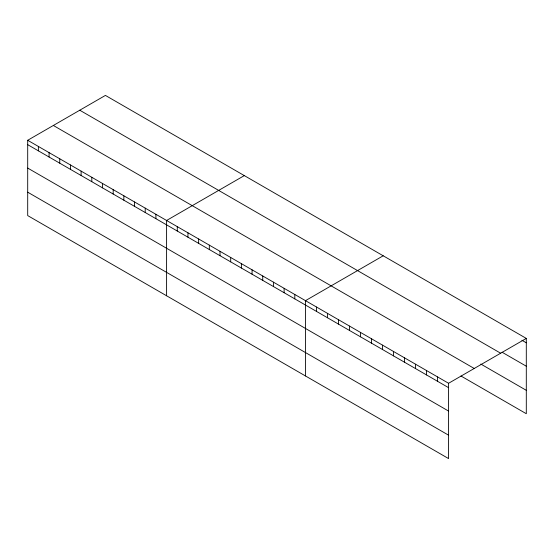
<?xml version="1.0" encoding="UTF-8"?>
<svg xmlns="http://www.w3.org/2000/svg" width="554" height="554" viewBox="0 0 554 554"><rect width="100%" height="100%" fill="white"/><g stroke="black" fill="none" stroke-linecap="round" stroke-linejoin="round"><path stroke-width="0.83" d="M27.7 140.28L448.588 383.278L448.588 458.587L27.7 215.589L27.7 140.28L105.412 95.413L526.3 338.411L526.3 413.72L460.99 376.014M244.307 175.604L166.595 220.471L166.595 295.781M383.202 255.789L305.483 300.656L305.483 375.965M448.588 383.278L526.3 338.411M521.896 340.26L526.3 342.801M502.083 352.226L526.3 366.208M79.769 110.218L500.657 353.217M480.803 364.047L526.3 390.321M53.343 125.474L474.231 368.472M27.7 144.677L448.588 387.668M27.7 168.077L448.588 411.075M27.7 192.19L448.588 435.188M437.577 376.921L437.577 381.318M426.573 370.564L426.573 374.961M415.562 364.213L415.562 368.604M404.559 357.856L404.559 362.254M393.548 351.499L393.548 355.897M382.537 345.142L382.537 349.539M371.533 338.792L371.533 343.182M360.522 332.435L360.522 336.832M349.519 326.077L349.519 330.475M338.508 319.72L338.508 324.118M327.504 313.37L327.504 317.761M316.493 307.013L316.493 311.41M294.804 294.493L294.804 298.883M284.119 288.322L284.119 292.713M273.434 282.152L273.434 286.55M262.748 275.982L262.748 280.379M252.063 269.819L252.063 274.209M241.378 263.649L241.378 268.039M230.699 257.478L230.699 261.876M220.014 251.308L220.014 255.706M209.329 245.145L209.329 249.535M198.644 238.975L198.644 243.372M187.958 232.805L187.958 237.202M177.28 226.634L177.28 231.032M155.909 214.301L155.909 218.698M145.224 208.131L145.224 212.528M134.539 201.961L134.539 206.358M123.854 195.797L123.854 200.188M113.175 189.627L113.175 194.025M102.49 183.457L102.49 187.854M91.805 177.287L91.805 181.684M81.119 171.124L81.119 175.514M70.434 164.953L70.434 169.351M59.749 158.783L59.749 163.181M49.071 152.613L49.071 157.011M38.385 146.45L38.385 150.84"/></g></svg>
